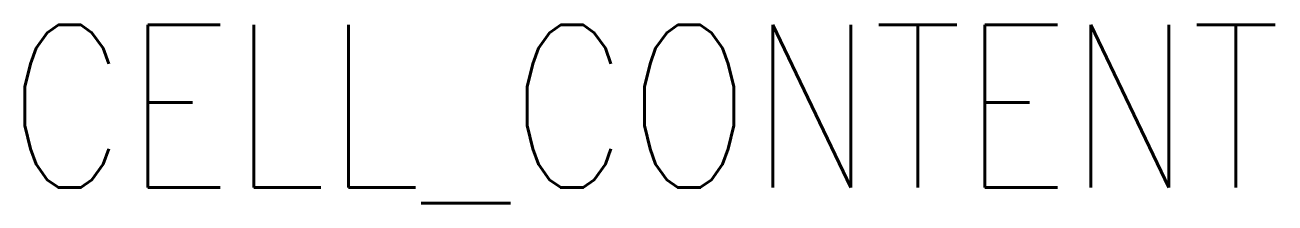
# Model space of a CAD drawing. Header units: millimetres. Extents: x -13.3 to 13.6, y -2.1 to 1.8.
import ezdxf
from ezdxf.enums import TextEntityAlignment as Align

# ---------------------------------------------------------------- set-up
doc = ezdxf.new("R2010")
doc.units = ezdxf.units.MM
doc.styles.get("Standard").update_dxf_attribs({"font": 'txt.shx', "bigfont": 'hztxt.shx'})

msp = doc.modelspace()

# ---------------------------------------------------------------- texts
at = {"color": 3, "width": 0.8}
msp.add_attdef('CELL_CONTENT', text='XJM', height=3.5, dxfattribs=at).set_placement((0, 0), align=Align.MIDDLE_CENTER)

doc.saveas('drawing.dxf')
